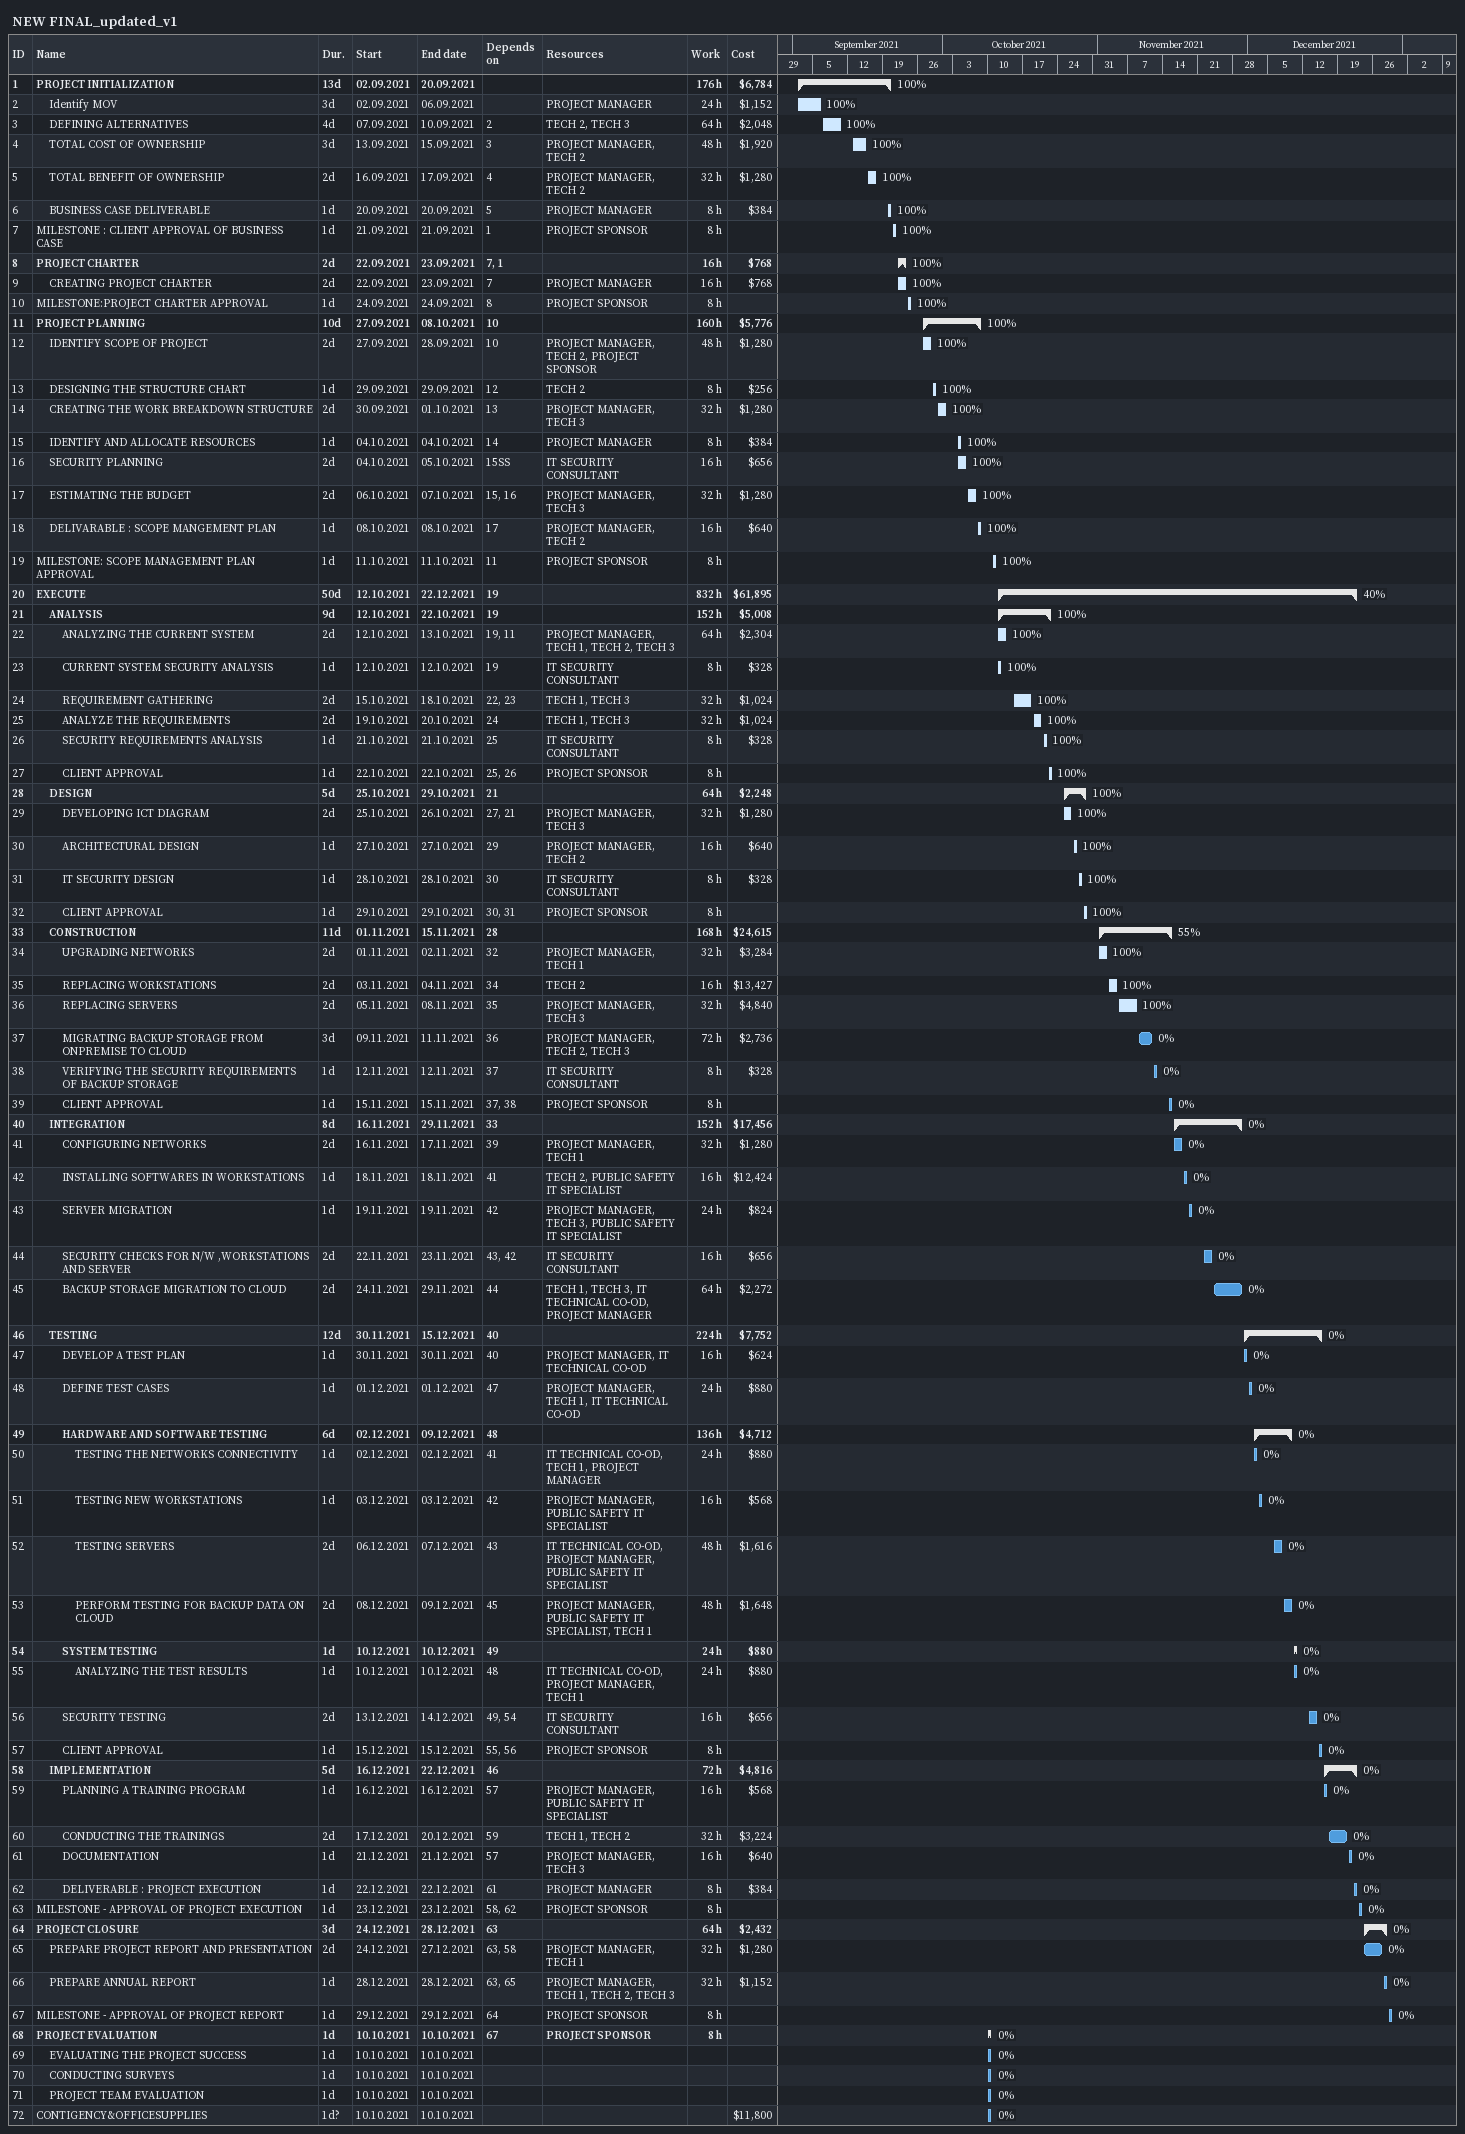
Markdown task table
NEW FINAL_updated_v1

| ID | Level | Task | Duration | Start | Finish | Predecessors | Resources | % complete | Work (h) | Cost ($) |
|---|---|---|---|---|---|---|---|---|---|---|
| 1 | 1 | **PROJECT INITIALIZATION** | 13d | 2021-09-02 | 2021-09-20 |  |  | 100 | 176 | 6784 |
| 2 | 2 | Identify MOV | 3d | 2021-09-02 | 2021-09-06 |  | PROJECT MANAGER | 100 | 24 | 1152 |
| 3 | 2 | DEFINING ALTERNATIVES | 4d | 2021-09-07 | 2021-09-10 | 2 | TECH 2, TECH 3 | 100 | 64 | 2048 |
| 4 | 2 | TOTAL COST OF OWNERSHIP | 3d | 2021-09-13 | 2021-09-15 | 3 | PROJECT MANAGER, TECH 2 | 100 | 48 | 1920 |
| 5 | 2 | TOTAL BENEFIT OF OWNERSHIP | 2d | 2021-09-16 | 2021-09-17 | 4 | PROJECT MANAGER, TECH 2 | 100 | 32 | 1280 |
| 6 | 2 | BUSINESS CASE DELIVERABLE | 1d | 2021-09-20 | 2021-09-20 | 5 | PROJECT MANAGER | 100 | 8 | 384 |
| 7 | 1 | MILESTONE : CLIENT APPROVAL OF BUSINESS CASE | 1d | 2021-09-21 | 2021-09-21 | 1 | PROJECT SPONSOR | 100 | 8 |  |
| 8 | 1 | **PROJECT CHARTER** | 2d | 2021-09-22 | 2021-09-23 | 7, 1 |  | 100 | 16 | 768 |
| 9 | 2 | CREATING PROJECT CHARTER | 2d | 2021-09-22 | 2021-09-23 | 7 | PROJECT MANAGER | 100 | 16 | 768 |
| 10 | 1 | MILESTONE:PROJECT CHARTER APPROVAL | 1d | 2021-09-24 | 2021-09-24 | 8 | PROJECT SPONSOR | 100 | 8 |  |
| 11 | 1 | **PROJECT PLANNING** | 10d | 2021-09-27 | 2021-10-08 | 10 |  | 100 | 160 | 5776 |
| 12 | 2 | IDENTIFY SCOPE OF PROJECT | 2d | 2021-09-27 | 2021-09-28 | 10 | PROJECT MANAGER, TECH 2, PROJECT SPONSOR | 100 | 48 | 1280 |
| 13 | 2 | DESIGNING THE STRUCTURE CHART | 1d | 2021-09-29 | 2021-09-29 | 12 | TECH 2 | 100 | 8 | 256 |
| 14 | 2 | CREATING THE WORK BREAKDOWN STRUCTURE | 2d | 2021-09-30 | 2021-10-01 | 13 | PROJECT MANAGER, TECH 3 | 100 | 32 | 1280 |
| 15 | 2 | IDENTIFY AND ALLOCATE RESOURCES | 1d | 2021-10-04 | 2021-10-04 | 14 | PROJECT MANAGER | 100 | 8 | 384 |
| 16 | 2 | SECURITY PLANNING | 2d | 2021-10-04 | 2021-10-05 | 15SS | IT SECURITY CONSULTANT | 100 | 16 | 656 |
| 17 | 2 | ESTIMATING THE BUDGET | 2d | 2021-10-06 | 2021-10-07 | 15, 16 | PROJECT MANAGER, TECH 3 | 100 | 32 | 1280 |
| 18 | 2 | DELIVARABLE : SCOPE MANGEMENT PLAN | 1d | 2021-10-08 | 2021-10-08 | 17 | PROJECT MANAGER, TECH 2 | 100 | 16 | 640 |
| 19 | 1 | MILESTONE: SCOPE MANAGEMENT PLAN APPROVAL | 1d | 2021-10-11 | 2021-10-11 | 11 | PROJECT SPONSOR | 100 | 8 |  |
| 20 | 1 | **EXECUTE** | 50d | 2021-10-12 | 2021-12-22 | 19 |  | 40 | 832 | 61895 |
| 21 | 2 | **ANALYSIS** | 9d | 2021-10-12 | 2021-10-22 | 19 |  | 100 | 152 | 5008 |
| 22 | 3 | ANALYZING THE CURRENT SYSTEM | 2d | 2021-10-12 | 2021-10-13 | 19, 11 | PROJECT MANAGER, TECH 1, TECH 2, TECH 3 | 100 | 64 | 2304 |
| 23 | 3 | CURRENT SYSTEM SECURITY ANALYSIS | 1d | 2021-10-12 | 2021-10-12 | 19 | IT SECURITY CONSULTANT | 100 | 8 | 328 |
| 24 | 3 | REQUIREMENT GATHERING | 2d | 2021-10-15 | 2021-10-18 | 22, 23 | TECH 1, TECH 3 | 100 | 32 | 1024 |
| 25 | 3 | ANALYZE THE REQUIREMENTS | 2d | 2021-10-19 | 2021-10-20 | 24 | TECH 1, TECH 3 | 100 | 32 | 1024 |
| 26 | 3 | SECURITY REQUIREMENTS ANALYSIS | 1d | 2021-10-21 | 2021-10-21 | 25 | IT SECURITY CONSULTANT | 100 | 8 | 328 |
| 27 | 3 | CLIENT APPROVAL | 1d | 2021-10-22 | 2021-10-22 | 25, 26 | PROJECT SPONSOR | 100 | 8 |  |
| 28 | 2 | **DESIGN** | 5d | 2021-10-25 | 2021-10-29 | 21 |  | 100 | 64 | 2248 |
| 29 | 3 | DEVELOPING ICT DIAGRAM | 2d | 2021-10-25 | 2021-10-26 | 27, 21 | PROJECT MANAGER, TECH 3 | 100 | 32 | 1280 |
| 30 | 3 | ARCHITECTURAL DESIGN | 1d | 2021-10-27 | 2021-10-27 | 29 | PROJECT MANAGER, TECH 2 | 100 | 16 | 640 |
| 31 | 3 | IT SECURITY DESIGN | 1d | 2021-10-28 | 2021-10-28 | 30 | IT SECURITY CONSULTANT | 100 | 8 | 328 |
| 32 | 3 | CLIENT APPROVAL | 1d | 2021-10-29 | 2021-10-29 | 30, 31 | PROJECT SPONSOR | 100 | 8 |  |
| 33 | 2 | **CONSTRUCTION** | 11d | 2021-11-01 | 2021-11-15 | 28 |  | 55 | 168 | 24615 |
| 34 | 3 | UPGRADING NETWORKS | 2d | 2021-11-01 | 2021-11-02 | 32 | PROJECT MANAGER, TECH 1 | 100 | 32 | 3284 |
| 35 | 3 | REPLACING WORKSTATIONS | 2d | 2021-11-03 | 2021-11-04 | 34 | TECH 2 | 100 | 16 | 13427 |
| 36 | 3 | REPLACING SERVERS | 2d | 2021-11-05 | 2021-11-08 | 35 | PROJECT MANAGER, TECH 3 | 100 | 32 | 4840 |
| 37 | 3 | MIGRATING BACKUP STORAGE FROM ONPREMISE TO CLOUD | 3d | 2021-11-09 | 2021-11-11 | 36 | PROJECT MANAGER, TECH 2, TECH 3 | 0 | 72 | 2736 |
| 38 | 3 | VERIFYING THE SECURITY REQUIREMENTS OF BACKUP STORAGE | 1d | 2021-11-12 | 2021-11-12 | 37 | IT SECURITY CONSULTANT | 0 | 8 | 328 |
| 39 | 3 | CLIENT APPROVAL | 1d | 2021-11-15 | 2021-11-15 | 37, 38 | PROJECT SPONSOR | 0 | 8 |  |
| 40 | 2 | **INTEGRATION** | 8d | 2021-11-16 | 2021-11-29 | 33 |  | 0 | 152 | 17456 |
| 41 | 3 | CONFIGURING NETWORKS | 2d | 2021-11-16 | 2021-11-17 | 39 | PROJECT MANAGER, TECH 1 | 0 | 32 | 1280 |
| 42 | 3 | INSTALLING SOFTWARES IN WORKSTATIONS | 1d | 2021-11-18 | 2021-11-18 | 41 | TECH 2, PUBLIC SAFETY IT SPECIALIST | 0 | 16 | 12424 |
| 43 | 3 | SERVER MIGRATION | 1d | 2021-11-19 | 2021-11-19 | 42 | PROJECT MANAGER, TECH 3, PUBLIC SAFETY IT SPECIALIST | 0 | 24 | 824 |
| 44 | 3 | SECURITY CHECKS FOR N/W ,WORKSTATIONS AND SERVER | 2d | 2021-11-22 | 2021-11-23 | 43, 42 | IT SECURITY CONSULTANT | 0 | 16 | 656 |
| 45 | 3 | BACKUP STORAGE MIGRATION TO CLOUD | 2d | 2021-11-24 | 2021-11-29 | 44 | TECH 1, TECH 3, IT TECHNICAL CO-OD, PROJECT MANAGER | 0 | 64 | 2272 |
| 46 | 2 | **TESTING** | 12d | 2021-11-30 | 2021-12-15 | 40 |  | 0 | 224 | 7752 |
| 47 | 3 | DEVELOP A TEST PLAN | 1d | 2021-11-30 | 2021-11-30 | 40 | PROJECT MANAGER, IT TECHNICAL CO-OD | 0 | 16 | 624 |
| 48 | 3 | DEFINE TEST CASES | 1d | 2021-12-01 | 2021-12-01 | 47 | PROJECT MANAGER, TECH 1, IT TECHNICAL CO-OD | 0 | 24 | 880 |
| 49 | 3 | **HARDWARE AND SOFTWARE TESTING** | 6d | 2021-12-02 | 2021-12-09 | 48 |  | 0 | 136 | 4712 |
| 50 | 4 | TESTING THE NETWORKS CONNECTIVITY | 1d | 2021-12-02 | 2021-12-02 | 41 | IT TECHNICAL CO-OD, TECH 1, PROJECT MANAGER | 0 | 24 | 880 |
| 51 | 4 | TESTING NEW WORKSTATIONS | 1d | 2021-12-03 | 2021-12-03 | 42 | PROJECT MANAGER, PUBLIC SAFETY IT SPECIALIST | 0 | 16 | 568 |
| 52 | 4 | TESTING SERVERS | 2d | 2021-12-06 | 2021-12-07 | 43 | IT TECHNICAL CO-OD, PROJECT MANAGER, PUBLIC SAFETY IT SPECIALIST | 0 | 48 | 1616 |
| 53 | 4 | PERFORM TESTING FOR BACKUP DATA ON CLOUD | 2d | 2021-12-08 | 2021-12-09 | 45 | PROJECT MANAGER, PUBLIC SAFETY IT SPECIALIST, TECH 1 | 0 | 48 | 1648 |
| 54 | 3 | **SYSTEM TESTING** | 1d | 2021-12-10 | 2021-12-10 | 49 |  | 0 | 24 | 880 |
| 55 | 4 | ANALYZING THE TEST RESULTS | 1d | 2021-12-10 | 2021-12-10 | 48 | IT TECHNICAL CO-OD, PROJECT MANAGER, TECH 1 | 0 | 24 | 880 |
| 56 | 3 | SECURITY TESTING | 2d | 2021-12-13 | 2021-12-14 | 49, 54 | IT SECURITY CONSULTANT | 0 | 16 | 656 |
| 57 | 3 | CLIENT APPROVAL | 1d | 2021-12-15 | 2021-12-15 | 55, 56 | PROJECT SPONSOR | 0 | 8 |  |
| 58 | 2 | **IMPLEMENTATION** | 5d | 2021-12-16 | 2021-12-22 | 46 |  | 0 | 72 | 4816 |
| 59 | 3 | PLANNING A TRAINING PROGRAM | 1d | 2021-12-16 | 2021-12-16 | 57 | PROJECT MANAGER, PUBLIC SAFETY IT SPECIALIST | 0 | 16 | 568 |
| 60 | 3 | CONDUCTING THE TRAININGS | 2d | 2021-12-17 | 2021-12-20 | 59 | TECH 1, TECH 2 | 0 | 32 | 3224 |
| 61 | 3 | DOCUMENTATION | 1d | 2021-12-21 | 2021-12-21 | 57 | PROJECT MANAGER, TECH 3 | 0 | 16 | 640 |
| 62 | 3 | DELIVERABLE : PROJECT EXECUTION | 1d | 2021-12-22 | 2021-12-22 | 61 | PROJECT MANAGER | 0 | 8 | 384 |
| 63 | 1 | MILESTONE - APPROVAL OF PROJECT EXECUTION | 1d | 2021-12-23 | 2021-12-23 | 58, 62 | PROJECT SPONSOR | 0 | 8 |  |
| 64 | 1 | **PROJECT CLOSURE** | 3d | 2021-12-24 | 2021-12-28 | 63 |  | 0 | 64 | 2432 |
| 65 | 2 | PREPARE PROJECT REPORT AND PRESENTATION | 2d | 2021-12-24 | 2021-12-27 | 63, 58 | PROJECT MANAGER, TECH 1 | 0 | 32 | 1280 |
| 66 | 2 | PREPARE ANNUAL REPORT | 1d | 2021-12-28 | 2021-12-28 | 63, 65 | PROJECT MANAGER, TECH 1, TECH 2, TECH 3 | 0 | 32 | 1152 |
| 67 | 1 | MILESTONE - APPROVAL OF PROJECT REPORT | 1d | 2021-12-29 | 2021-12-29 | 64 | PROJECT SPONSOR | 0 | 8 |  |
| 68 | 1 | **PROJECT EVALUATION** | 1d | 2021-10-10 | 2021-10-10 | 67 | PROJECT SPONSOR | 0 | 8 |  |
| 69 | 2 | EVALUATING THE PROJECT SUCCESS | 1d | 2021-10-10 | 2021-10-10 |  |  | 0 |  |  |
| 70 | 2 | CONDUCTING SURVEYS | 1d | 2021-10-10 | 2021-10-10 |  |  | 0 |  |  |
| 71 | 2 | PROJECT TEAM EVALUATION | 1d | 2021-10-10 | 2021-10-10 |  |  | 0 |  |  |
| 72 | 1 | CONTIGENCY&OFFICESUPPLIES | 1d? | 2021-10-10 | 2021-10-10 |  |  | 0 |  | 11800 |
